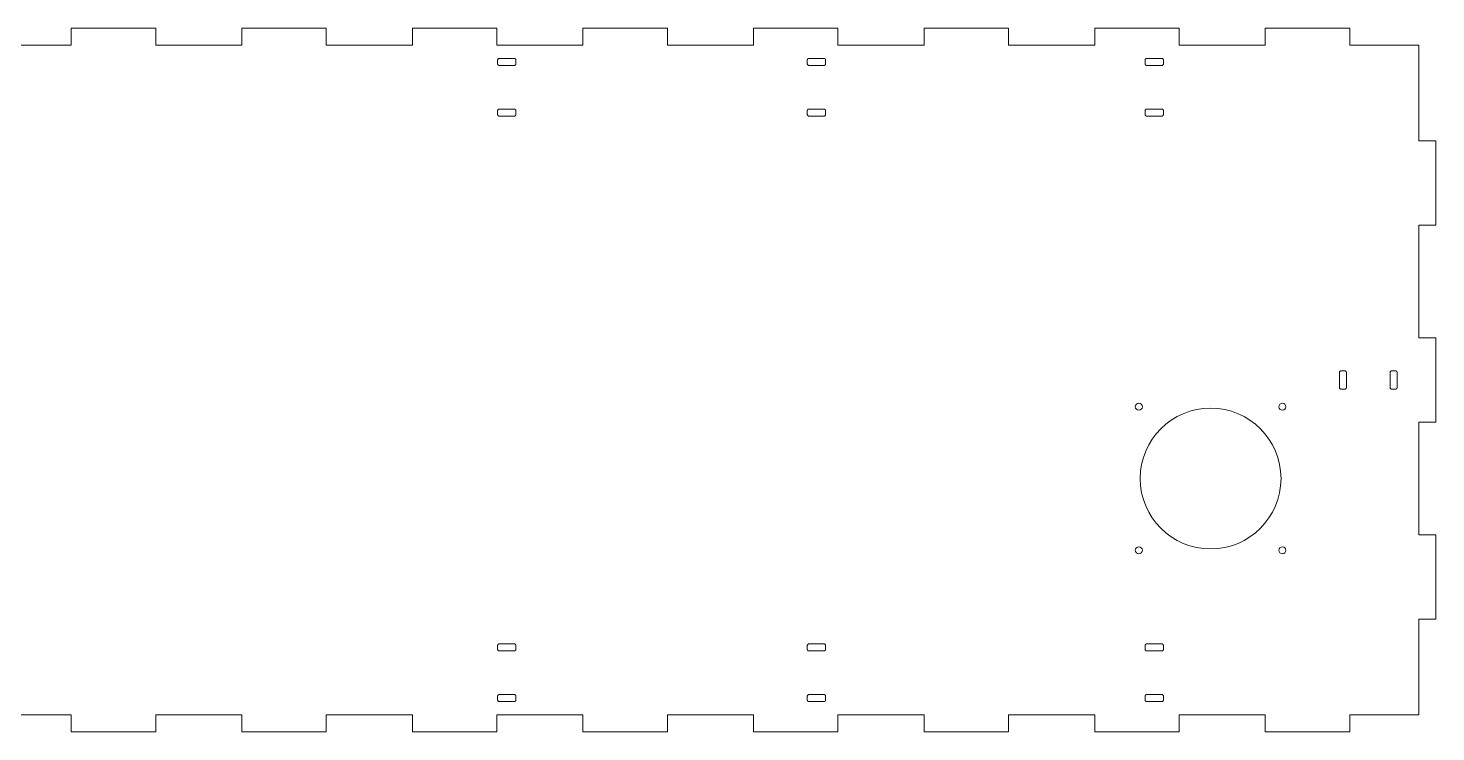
# Model space of a CAD drawing. Header units: millimetres. Extents: x 0 to 3016, y 0 to 1516.
# Drawn here: x 1508 to 2008, y 0 to 250 of the extents above; entities that cross this region are included whole.
import ezdxf

# ---------------------------------------------------------------- set-up
doc = ezdxf.new("R2010")
doc.units = ezdxf.units.MM
doc.layers.add('CORTE', color=1, linetype='Continuous', lineweight=0)

msp = doc.modelspace()

# ---------------------------------------------------------------- linework, layer by layer
at = {"layer": 'CORTE'}
msp.add_lwpolyline([(1492.705882, 6), (1523.294118, 6), (1523.294118, 0), (1553.294118, 0), (1553.294118, 6), (1583.882353, 6), (1583.882353, 0), (1613.882353, 0), (1613.882353, 6), (1644.470588, 6), (1644.470588, 0), (1674.470588, 0), (1674.470588, 6), (1705.058824, 6), (1705.058824, 0), (1735.058824, 0), (1735.058824, 6), (1765.647059, 6), (1765.647059, 0), (1795.647059, 0), (1795.647059, 6), (1826.235294, 6), (1826.235294, 0), (1856.235294, 0), (1856.235294, 6), (1886.823529, 6), (1886.823529, 0), (1916.823529, 0), (1916.823529, 6), (1947.411765, 6), (1947.411765, 0), (1977.411765, 0), (1977.411765, 6), (2002, 6), (2002, 40), (2008, 40), (2008, 70), (2002, 70), (2002, 110), (2008, 110), (2008, 140), (2002, 140), (2002, 180), (2008, 180), (2008, 210), (2002, 210), (2002, 244), (1977.411765, 244), (1977.411765, 250), (1947.411765, 250), (1947.411765, 244), (1916.823529, 244), (1916.823529, 250), (1886.823529, 250), (1886.823529, 244), (1856.235294, 244), (1856.235294, 250), (1826.235294, 250), (1826.235294, 244), (1795.647059, 244), (1795.647059, 250), (1765.647059, 250), (1765.647059, 244), (1735.058824, 244), (1735.058824, 250), (1705.058824, 250), (1705.058824, 244), (1674.470588, 244), (1674.470588, 250), (1644.470588, 250), (1644.470588, 244), (1613.882353, 244), (1613.882353, 250), (1583.882353, 250), (1583.882353, 244), (1553.294118, 244), (1553.294118, 250), (1523.294118, 250), (1523.294118, 244), (1492.705882, 244)], dxfattribs=at)
for points in [[(1681.25, 238.65), (1681.246227, 238.717179), (1681.234957, 238.783513), (1681.21633, 238.848167), (1681.190581, 238.91033), (1681.158035, 238.969219), (1681.119099, 239.024094), (1681.074264, 239.074264), (1681.024094, 239.119099), (1680.969219, 239.158035), (1680.91033, 239.190581), (1680.848167, 239.21633), (1680.783513, 239.234957), (1680.717179, 239.246227), (1680.65, 239.25), (1675.35, 239.25), (1675.282821, 239.246227), (1675.216487, 239.234957), (1675.151833, 239.21633), (1675.08967, 239.190581), (1675.030781, 239.158035), (1674.975906, 239.119099), (1674.925736, 239.074264), (1674.880901, 239.024094), (1674.841965, 238.969219), (1674.809419, 238.91033), (1674.78367, 238.848167), (1674.765043, 238.783513), (1674.753773, 238.717179), (1674.75, 238.65), (1674.75, 237.35), (1674.753773, 237.282821), (1674.765043, 237.216487), (1674.78367, 237.151833), (1674.809419, 237.08967), (1674.841965, 237.030781), (1674.880901, 236.975906), (1674.925736, 236.925736), (1674.975906, 236.880901), (1675.030781, 236.841965), (1675.08967, 236.809419), (1675.151833, 236.78367), (1675.216487, 236.765043), (1675.282821, 236.753773), (1675.35, 236.75), (1680.65, 236.75), (1680.717179, 236.753773), (1680.783513, 236.765043), (1680.848167, 236.78367), (1680.91033, 236.809419), (1680.969219, 236.841965), (1681.024094, 236.880901), (1681.074264, 236.925736), (1681.119099, 236.975906), (1681.158035, 237.030781), (1681.190581, 237.08967), (1681.21633, 237.151833), (1681.234957, 237.216487), (1681.246227, 237.282821), (1681.25, 237.35)], [(1791.25, 238.65), (1791.246227, 238.717179), (1791.234957, 238.783513), (1791.21633, 238.848167), (1791.190581, 238.91033), (1791.158035, 238.969219), (1791.119099, 239.024094), (1791.074264, 239.074264), (1791.024094, 239.119099), (1790.969219, 239.158035), (1790.91033, 239.190581), (1790.848167, 239.21633), (1790.783513, 239.234957), (1790.717179, 239.246227), (1790.65, 239.25), (1785.35, 239.25), (1785.282821, 239.246227), (1785.216487, 239.234957), (1785.151833, 239.21633), (1785.08967, 239.190581), (1785.030781, 239.158035), (1784.975906, 239.119099), (1784.925736, 239.074264), (1784.880901, 239.024094), (1784.841965, 238.969219), (1784.809419, 238.91033), (1784.78367, 238.848167), (1784.765043, 238.783513), (1784.753773, 238.717179), (1784.75, 238.65), (1784.75, 237.35), (1784.753773, 237.282821), (1784.765043, 237.216487), (1784.78367, 237.151833), (1784.809419, 237.08967), (1784.841965, 237.030781), (1784.880901, 236.975906), (1784.925736, 236.925736), (1784.975906, 236.880901), (1785.030781, 236.841965), (1785.08967, 236.809419), (1785.151833, 236.78367), (1785.216487, 236.765043), (1785.282821, 236.753773), (1785.35, 236.75), (1790.65, 236.75), (1790.717179, 236.753773), (1790.783513, 236.765043), (1790.848167, 236.78367), (1790.91033, 236.809419), (1790.969219, 236.841965), (1791.024094, 236.880901), (1791.074264, 236.925736), (1791.119099, 236.975906), (1791.158035, 237.030781), (1791.190581, 237.08967), (1791.21633, 237.151833), (1791.234957, 237.216487), (1791.246227, 237.282821), (1791.25, 237.35)], [(1911.25, 238.65), (1911.246227, 238.717179), (1911.234957, 238.783513), (1911.21633, 238.848167), (1911.190581, 238.91033), (1911.158035, 238.969219), (1911.119099, 239.024094), (1911.074264, 239.074264), (1911.024094, 239.119099), (1910.969219, 239.158035), (1910.91033, 239.190581), (1910.848167, 239.21633), (1910.783513, 239.234957), (1910.717179, 239.246227), (1910.65, 239.25), (1905.35, 239.25), (1905.282821, 239.246227), (1905.216487, 239.234957), (1905.151833, 239.21633), (1905.08967, 239.190581), (1905.030781, 239.158035), (1904.975906, 239.119099), (1904.925736, 239.074264), (1904.880901, 239.024094), (1904.841965, 238.969219), (1904.809419, 238.91033), (1904.78367, 238.848167), (1904.765043, 238.783513), (1904.753773, 238.717179), (1904.75, 238.65), (1904.75, 237.35), (1904.753773, 237.282821), (1904.765043, 237.216487), (1904.78367, 237.151833), (1904.809419, 237.08967), (1904.841965, 237.030781), (1904.880901, 236.975906), (1904.925736, 236.925736), (1904.975906, 236.880901), (1905.030781, 236.841965), (1905.08967, 236.809419), (1905.151833, 236.78367), (1905.216487, 236.765043), (1905.282821, 236.753773), (1905.35, 236.75), (1910.65, 236.75), (1910.717179, 236.753773), (1910.783513, 236.765043), (1910.848167, 236.78367), (1910.91033, 236.809419), (1910.969219, 236.841965), (1911.024094, 236.880901), (1911.074264, 236.925736), (1911.119099, 236.975906), (1911.158035, 237.030781), (1911.190581, 237.08967), (1911.21633, 237.151833), (1911.234957, 237.216487), (1911.246227, 237.282821), (1911.25, 237.35)], [(1681.25, 220.65), (1681.246227, 220.717179), (1681.234957, 220.783513), (1681.21633, 220.848167), (1681.190581, 220.91033), (1681.158035, 220.969219), (1681.119099, 221.024094), (1681.074264, 221.074264), (1681.024094, 221.119099), (1680.969219, 221.158035), (1680.91033, 221.190581), (1680.848167, 221.21633), (1680.783513, 221.234957), (1680.717179, 221.246227), (1680.65, 221.25), (1675.35, 221.25), (1675.282821, 221.246227), (1675.216487, 221.234957), (1675.151833, 221.21633), (1675.08967, 221.190581), (1675.030781, 221.158035), (1674.975906, 221.119099), (1674.925736, 221.074264), (1674.880901, 221.024094), (1674.841965, 220.969219), (1674.809419, 220.91033), (1674.78367, 220.848167), (1674.765043, 220.783513), (1674.753773, 220.717179), (1674.75, 220.65), (1674.75, 219.35), (1674.753773, 219.282821), (1674.765043, 219.216487), (1674.78367, 219.151833), (1674.809419, 219.08967), (1674.841965, 219.030781), (1674.880901, 218.975906), (1674.925736, 218.925736), (1674.975906, 218.880901), (1675.030781, 218.841965), (1675.08967, 218.809419), (1675.151833, 218.78367), (1675.216487, 218.765043), (1675.282821, 218.753773), (1675.35, 218.75), (1680.65, 218.75), (1680.717179, 218.753773), (1680.783513, 218.765043), (1680.848167, 218.78367), (1680.91033, 218.809419), (1680.969219, 218.841965), (1681.024094, 218.880901), (1681.074264, 218.925736), (1681.119099, 218.975906), (1681.158035, 219.030781), (1681.190581, 219.08967), (1681.21633, 219.151833), (1681.234957, 219.216487), (1681.246227, 219.282821), (1681.25, 219.35)], [(1791.25, 220.65), (1791.246227, 220.717179), (1791.234957, 220.783513), (1791.21633, 220.848167), (1791.190581, 220.91033), (1791.158035, 220.969219), (1791.119099, 221.024094), (1791.074264, 221.074264), (1791.024094, 221.119099), (1790.969219, 221.158035), (1790.91033, 221.190581), (1790.848167, 221.21633), (1790.783513, 221.234957), (1790.717179, 221.246227), (1790.65, 221.25), (1785.35, 221.25), (1785.282821, 221.246227), (1785.216487, 221.234957), (1785.151833, 221.21633), (1785.08967, 221.190581), (1785.030781, 221.158035), (1784.975906, 221.119099), (1784.925736, 221.074264), (1784.880901, 221.024094), (1784.841965, 220.969219), (1784.809419, 220.91033), (1784.78367, 220.848167), (1784.765043, 220.783513), (1784.753773, 220.717179), (1784.75, 220.65), (1784.75, 219.35), (1784.753773, 219.282821), (1784.765043, 219.216487), (1784.78367, 219.151833), (1784.809419, 219.08967), (1784.841965, 219.030781), (1784.880901, 218.975906), (1784.925736, 218.925736), (1784.975906, 218.880901), (1785.030781, 218.841965), (1785.08967, 218.809419), (1785.151833, 218.78367), (1785.216487, 218.765043), (1785.282821, 218.753773), (1785.35, 218.75), (1790.65, 218.75), (1790.717179, 218.753773), (1790.783513, 218.765043), (1790.848167, 218.78367), (1790.91033, 218.809419), (1790.969219, 218.841965), (1791.024094, 218.880901), (1791.074264, 218.925736), (1791.119099, 218.975906), (1791.158035, 219.030781), (1791.190581, 219.08967), (1791.21633, 219.151833), (1791.234957, 219.216487), (1791.246227, 219.282821), (1791.25, 219.35)], [(1911.25, 220.65), (1911.246227, 220.717179), (1911.234957, 220.783513), (1911.21633, 220.848167), (1911.190581, 220.91033), (1911.158035, 220.969219), (1911.119099, 221.024094), (1911.074264, 221.074264), (1911.024094, 221.119099), (1910.969219, 221.158035), (1910.91033, 221.190581), (1910.848167, 221.21633), (1910.783513, 221.234957), (1910.717179, 221.246227), (1910.65, 221.25), (1905.35, 221.25), (1905.282821, 221.246227), (1905.216487, 221.234957), (1905.151833, 221.21633), (1905.08967, 221.190581), (1905.030781, 221.158035), (1904.975906, 221.119099), (1904.925736, 221.074264), (1904.880901, 221.024094), (1904.841965, 220.969219), (1904.809419, 220.91033), (1904.78367, 220.848167), (1904.765043, 220.783513), (1904.753773, 220.717179), (1904.75, 220.65), (1904.75, 219.35), (1904.753773, 219.282821), (1904.765043, 219.216487), (1904.78367, 219.151833), (1904.809419, 219.08967), (1904.841965, 219.030781), (1904.880901, 218.975906), (1904.925736, 218.925736), (1904.975906, 218.880901), (1905.030781, 218.841965), (1905.08967, 218.809419), (1905.151833, 218.78367), (1905.216487, 218.765043), (1905.282821, 218.753773), (1905.35, 218.75), (1910.65, 218.75), (1910.717179, 218.753773), (1910.783513, 218.765043), (1910.848167, 218.78367), (1910.91033, 218.809419), (1910.969219, 218.841965), (1911.024094, 218.880901), (1911.074264, 218.925736), (1911.119099, 218.975906), (1911.158035, 219.030781), (1911.190581, 219.08967), (1911.21633, 219.151833), (1911.234957, 219.216487), (1911.246227, 219.282821), (1911.25, 219.35)], [(1976.25, 127.65), (1976.246227, 127.717179), (1976.234957, 127.783513), (1976.21633, 127.848167), (1976.190581, 127.91033), (1976.158035, 127.969219), (1976.119099, 128.024094), (1976.074264, 128.074264), (1976.024094, 128.119099), (1975.969219, 128.158035), (1975.91033, 128.190581), (1975.848167, 128.21633), (1975.783513, 128.234957), (1975.717179, 128.246227), (1975.65, 128.25), (1974.35, 128.25), (1974.282821, 128.246227), (1974.216487, 128.234957), (1974.151833, 128.21633), (1974.08967, 128.190581), (1974.030781, 128.158035), (1973.975906, 128.119099), (1973.925736, 128.074264), (1973.880901, 128.024094), (1973.841965, 127.969219), (1973.809419, 127.91033), (1973.78367, 127.848167), (1973.765043, 127.783513), (1973.753773, 127.717179), (1973.75, 127.65), (1973.75, 122.35), (1973.753773, 122.282821), (1973.765043, 122.216487), (1973.78367, 122.151833), (1973.809419, 122.08967), (1973.841965, 122.030781), (1973.880901, 121.975906), (1973.925736, 121.925736), (1973.975906, 121.880901), (1974.030781, 121.841965), (1974.08967, 121.809419), (1974.151833, 121.78367), (1974.216487, 121.765043), (1974.282821, 121.753773), (1974.35, 121.75), (1975.65, 121.75), (1975.717179, 121.753773), (1975.783513, 121.765043), (1975.848167, 121.78367), (1975.91033, 121.809419), (1975.969219, 121.841965), (1976.024094, 121.880901), (1976.074264, 121.925736), (1976.119099, 121.975906), (1976.158035, 122.030781), (1976.190581, 122.08967), (1976.21633, 122.151833), (1976.234957, 122.216487), (1976.246227, 122.282821), (1976.25, 122.35)], [(1994.25, 127.65), (1994.246227, 127.717179), (1994.234957, 127.783513), (1994.21633, 127.848167), (1994.190581, 127.91033), (1994.158035, 127.969219), (1994.119099, 128.024094), (1994.074264, 128.074264), (1994.024094, 128.119099), (1993.969219, 128.158035), (1993.91033, 128.190581), (1993.848167, 128.21633), (1993.783513, 128.234957), (1993.717179, 128.246227), (1993.65, 128.25), (1992.35, 128.25), (1992.282821, 128.246227), (1992.216487, 128.234957), (1992.151833, 128.21633), (1992.08967, 128.190581), (1992.030781, 128.158035), (1991.975906, 128.119099), (1991.925736, 128.074264), (1991.880901, 128.024094), (1991.841965, 127.969219), (1991.809419, 127.91033), (1991.78367, 127.848167), (1991.765043, 127.783513), (1991.753773, 127.717179), (1991.75, 127.65), (1991.75, 122.35), (1991.753773, 122.282821), (1991.765043, 122.216487), (1991.78367, 122.151833), (1991.809419, 122.08967), (1991.841965, 122.030781), (1991.880901, 121.975906), (1991.925736, 121.925736), (1991.975906, 121.880901), (1992.030781, 121.841965), (1992.08967, 121.809419), (1992.151833, 121.78367), (1992.216487, 121.765043), (1992.282821, 121.753773), (1992.35, 121.75), (1993.65, 121.75), (1993.717179, 121.753773), (1993.783513, 121.765043), (1993.848167, 121.78367), (1993.91033, 121.809419), (1993.969219, 121.841965), (1994.024094, 121.880901), (1994.074264, 121.925736), (1994.119099, 121.975906), (1994.158035, 122.030781), (1994.190581, 122.08967), (1994.21633, 122.151833), (1994.234957, 122.216487), (1994.246227, 122.282821), (1994.25, 122.35)], [(1681.25, 30.65), (1681.246227, 30.717179), (1681.234957, 30.783513), (1681.21633, 30.848167), (1681.190581, 30.91033), (1681.158035, 30.969219), (1681.119099, 31.024094), (1681.074264, 31.074264), (1681.024094, 31.119099), (1680.969219, 31.158035), (1680.91033, 31.190581), (1680.848167, 31.21633), (1680.783513, 31.234957), (1680.717179, 31.246227), (1680.65, 31.25), (1675.35, 31.25), (1675.282821, 31.246227), (1675.216487, 31.234957), (1675.151833, 31.21633), (1675.08967, 31.190581), (1675.030781, 31.158035), (1674.975906, 31.119099), (1674.925736, 31.074264), (1674.880901, 31.024094), (1674.841965, 30.969219), (1674.809419, 30.91033), (1674.78367, 30.848167), (1674.765043, 30.783513), (1674.753773, 30.717179), (1674.75, 30.65), (1674.75, 29.35), (1674.753773, 29.282821), (1674.765043, 29.216487), (1674.78367, 29.151833), (1674.809419, 29.08967), (1674.841965, 29.030781), (1674.880901, 28.975906), (1674.925736, 28.925736), (1674.975906, 28.880901), (1675.030781, 28.841965), (1675.08967, 28.809419), (1675.151833, 28.78367), (1675.216487, 28.765043), (1675.282821, 28.753773), (1675.35, 28.75), (1680.65, 28.75), (1680.717179, 28.753773), (1680.783513, 28.765043), (1680.848167, 28.78367), (1680.91033, 28.809419), (1680.969219, 28.841965), (1681.024094, 28.880901), (1681.074264, 28.925736), (1681.119099, 28.975906), (1681.158035, 29.030781), (1681.190581, 29.08967), (1681.21633, 29.151833), (1681.234957, 29.216487), (1681.246227, 29.282821), (1681.25, 29.35)], [(1791.25, 30.65), (1791.246227, 30.717179), (1791.234957, 30.783513), (1791.21633, 30.848167), (1791.190581, 30.91033), (1791.158035, 30.969219), (1791.119099, 31.024094), (1791.074264, 31.074264), (1791.024094, 31.119099), (1790.969219, 31.158035), (1790.91033, 31.190581), (1790.848167, 31.21633), (1790.783513, 31.234957), (1790.717179, 31.246227), (1790.65, 31.25), (1785.35, 31.25), (1785.282821, 31.246227), (1785.216487, 31.234957), (1785.151833, 31.21633), (1785.08967, 31.190581), (1785.030781, 31.158035), (1784.975906, 31.119099), (1784.925736, 31.074264), (1784.880901, 31.024094), (1784.841965, 30.969219), (1784.809419, 30.91033), (1784.78367, 30.848167), (1784.765043, 30.783513), (1784.753773, 30.717179), (1784.75, 30.65), (1784.75, 29.35), (1784.753773, 29.282821), (1784.765043, 29.216487), (1784.78367, 29.151833), (1784.809419, 29.08967), (1784.841965, 29.030781), (1784.880901, 28.975906), (1784.925736, 28.925736), (1784.975906, 28.880901), (1785.030781, 28.841965), (1785.08967, 28.809419), (1785.151833, 28.78367), (1785.216487, 28.765043), (1785.282821, 28.753773), (1785.35, 28.75), (1790.65, 28.75), (1790.717179, 28.753773), (1790.783513, 28.765043), (1790.848167, 28.78367), (1790.91033, 28.809419), (1790.969219, 28.841965), (1791.024094, 28.880901), (1791.074264, 28.925736), (1791.119099, 28.975906), (1791.158035, 29.030781), (1791.190581, 29.08967), (1791.21633, 29.151833), (1791.234957, 29.216487), (1791.246227, 29.282821), (1791.25, 29.35)], [(1911.25, 30.65), (1911.246227, 30.717179), (1911.234957, 30.783513), (1911.21633, 30.848167), (1911.190581, 30.91033), (1911.158035, 30.969219), (1911.119099, 31.024094), (1911.074264, 31.074264), (1911.024094, 31.119099), (1910.969219, 31.158035), (1910.91033, 31.190581), (1910.848167, 31.21633), (1910.783513, 31.234957), (1910.717179, 31.246227), (1910.65, 31.25), (1905.35, 31.25), (1905.282821, 31.246227), (1905.216487, 31.234957), (1905.151833, 31.21633), (1905.08967, 31.190581), (1905.030781, 31.158035), (1904.975906, 31.119099), (1904.925736, 31.074264), (1904.880901, 31.024094), (1904.841965, 30.969219), (1904.809419, 30.91033), (1904.78367, 30.848167), (1904.765043, 30.783513), (1904.753773, 30.717179), (1904.75, 30.65), (1904.75, 29.35), (1904.753773, 29.282821), (1904.765043, 29.216487), (1904.78367, 29.151833), (1904.809419, 29.08967), (1904.841965, 29.030781), (1904.880901, 28.975906), (1904.925736, 28.925736), (1904.975906, 28.880901), (1905.030781, 28.841965), (1905.08967, 28.809419), (1905.151833, 28.78367), (1905.216487, 28.765043), (1905.282821, 28.753773), (1905.35, 28.75), (1910.65, 28.75), (1910.717179, 28.753773), (1910.783513, 28.765043), (1910.848167, 28.78367), (1910.91033, 28.809419), (1910.969219, 28.841965), (1911.024094, 28.880901), (1911.074264, 28.925736), (1911.119099, 28.975906), (1911.158035, 29.030781), (1911.190581, 29.08967), (1911.21633, 29.151833), (1911.234957, 29.216487), (1911.246227, 29.282821), (1911.25, 29.35)], [(1681.25, 12.65), (1681.246227, 12.717179), (1681.234957, 12.783513), (1681.21633, 12.848167), (1681.190581, 12.91033), (1681.158035, 12.969219), (1681.119099, 13.024094), (1681.074264, 13.074264), (1681.024094, 13.119099), (1680.969219, 13.158035), (1680.91033, 13.190581), (1680.848167, 13.21633), (1680.783513, 13.234957), (1680.717179, 13.246227), (1680.65, 13.25), (1675.35, 13.25), (1675.282821, 13.246227), (1675.216487, 13.234957), (1675.151833, 13.21633), (1675.08967, 13.190581), (1675.030781, 13.158035), (1674.975906, 13.119099), (1674.925736, 13.074264), (1674.880901, 13.024094), (1674.841965, 12.969219), (1674.809419, 12.91033), (1674.78367, 12.848167), (1674.765043, 12.783513), (1674.753773, 12.717179), (1674.75, 12.65), (1674.75, 11.35), (1674.753773, 11.282821), (1674.765043, 11.216487), (1674.78367, 11.151833), (1674.809419, 11.08967), (1674.841965, 11.030781), (1674.880901, 10.975906), (1674.925736, 10.925736), (1674.975906, 10.880901), (1675.030781, 10.841965), (1675.08967, 10.809419), (1675.151833, 10.78367), (1675.216487, 10.765043), (1675.282821, 10.753773), (1675.35, 10.75), (1680.65, 10.75), (1680.717179, 10.753773), (1680.783513, 10.765043), (1680.848167, 10.78367), (1680.91033, 10.809419), (1680.969219, 10.841965), (1681.024094, 10.880901), (1681.074264, 10.925736), (1681.119099, 10.975906), (1681.158035, 11.030781), (1681.190581, 11.08967), (1681.21633, 11.151833), (1681.234957, 11.216487), (1681.246227, 11.282821), (1681.25, 11.35)], [(1791.25, 12.65), (1791.246227, 12.717179), (1791.234957, 12.783513), (1791.21633, 12.848167), (1791.190581, 12.91033), (1791.158035, 12.969219), (1791.119099, 13.024094), (1791.074264, 13.074264), (1791.024094, 13.119099), (1790.969219, 13.158035), (1790.91033, 13.190581), (1790.848167, 13.21633), (1790.783513, 13.234957), (1790.717179, 13.246227), (1790.65, 13.25), (1785.35, 13.25), (1785.282821, 13.246227), (1785.216487, 13.234957), (1785.151833, 13.21633), (1785.08967, 13.190581), (1785.030781, 13.158035), (1784.975906, 13.119099), (1784.925736, 13.074264), (1784.880901, 13.024094), (1784.841965, 12.969219), (1784.809419, 12.91033), (1784.78367, 12.848167), (1784.765043, 12.783513), (1784.753773, 12.717179), (1784.75, 12.65), (1784.75, 11.35), (1784.753773, 11.282821), (1784.765043, 11.216487), (1784.78367, 11.151833), (1784.809419, 11.08967), (1784.841965, 11.030781), (1784.880901, 10.975906), (1784.925736, 10.925736), (1784.975906, 10.880901), (1785.030781, 10.841965), (1785.08967, 10.809419), (1785.151833, 10.78367), (1785.216487, 10.765043), (1785.282821, 10.753773), (1785.35, 10.75), (1790.65, 10.75), (1790.717179, 10.753773), (1790.783513, 10.765043), (1790.848167, 10.78367), (1790.91033, 10.809419), (1790.969219, 10.841965), (1791.024094, 10.880901), (1791.074264, 10.925736), (1791.119099, 10.975906), (1791.158035, 11.030781), (1791.190581, 11.08967), (1791.21633, 11.151833), (1791.234957, 11.216487), (1791.246227, 11.282821), (1791.25, 11.35)], [(1911.25, 12.65), (1911.246227, 12.717179), (1911.234957, 12.783513), (1911.21633, 12.848167), (1911.190581, 12.91033), (1911.158035, 12.969219), (1911.119099, 13.024094), (1911.074264, 13.074264), (1911.024094, 13.119099), (1910.969219, 13.158035), (1910.91033, 13.190581), (1910.848167, 13.21633), (1910.783513, 13.234957), (1910.717179, 13.246227), (1910.65, 13.25), (1905.35, 13.25), (1905.282821, 13.246227), (1905.216487, 13.234957), (1905.151833, 13.21633), (1905.08967, 13.190581), (1905.030781, 13.158035), (1904.975906, 13.119099), (1904.925736, 13.074264), (1904.880901, 13.024094), (1904.841965, 12.969219), (1904.809419, 12.91033), (1904.78367, 12.848167), (1904.765043, 12.783513), (1904.753773, 12.717179), (1904.75, 12.65), (1904.75, 11.35), (1904.753773, 11.282821), (1904.765043, 11.216487), (1904.78367, 11.151833), (1904.809419, 11.08967), (1904.841965, 11.030781), (1904.880901, 10.975906), (1904.925736, 10.925736), (1904.975906, 10.880901), (1905.030781, 10.841965), (1905.08967, 10.809419), (1905.151833, 10.78367), (1905.216487, 10.765043), (1905.282821, 10.753773), (1905.35, 10.75), (1910.65, 10.75), (1910.717179, 10.753773), (1910.783513, 10.765043), (1910.848167, 10.78367), (1910.91033, 10.809419), (1910.969219, 10.841965), (1911.024094, 10.880901), (1911.074264, 10.925736), (1911.119099, 10.975906), (1911.158035, 11.030781), (1911.190581, 11.08967), (1911.21633, 11.151833), (1911.234957, 11.216487), (1911.246227, 11.282821), (1911.25, 11.35)]]:
    msp.add_lwpolyline(points, close=True, dxfattribs=at)
for centre, radius in [((1902.5, 115.5), 1.25), ((1928, 90), 25), ((1953.5, 115.5), 1.25), ((1902.5, 64.5), 1.25), ((1953.5, 64.5), 1.25)]:
    msp.add_circle(centre, radius, dxfattribs=at)

doc.saveas('drawing.dxf')
